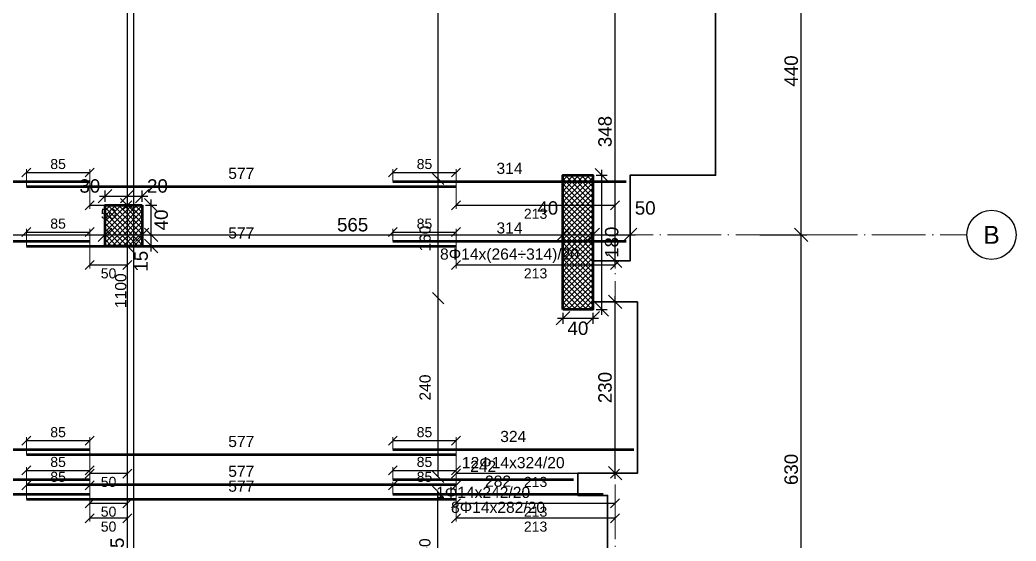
# Model space of a CAD drawing. Header units: millimetres. Extents: x -404 to 6018, y -5139 to 7890.
# Drawn here: x 861 to 2198, y -4361 to -3662 of the extents above; entities that cross this region are included whole.
import ezdxf
from ezdxf.enums import TextEntityAlignment as Align

# ---------------------------------------------------------------- set-up
doc = ezdxf.new("R2010")
doc.units = ezdxf.units.MM
doc.linetypes.add('ZWCAD_ISO04W100', pattern=[30.5, 24, -3, 0.5, -3])
for name, color, linetype, lineweight in [('AXIS LINES', 255, 'ZWCAD_ISO04W100', 13), ('COLUMN', 140, 'Continuous', 53), ('SLAB', 3, 'Continuous', 35), ('WALL', 10, 'Continuous', 53)]:
    doc.layers.add(name, color=color, linetype=linetype, lineweight=lineweight)
for name, color, linetype in [('FW_AXIS', 7, 'Continuous'), ('FW_COLUMN_HATCH', 8, 'Continuous'), ('FW_DIM', 7, 'Continuous'), ('FW_WALL_HATCH', 8, 'Continuous'), ('REB_TOP_MESH_X', 5, 'Continuous'), ('REB_TOP_MESH_X_AXDIM', 5, 'Continuous'), ('REB_TOP_MESH_X_LAP', 5, 'Continuous'), ('REB_TOP_MESH_X_RANGE', 5, 'Continuous'), ('REB_TOP_MESH_X_TEXT', 5, 'Continuous')]:
    doc.layers.add(name, color=color, linetype=linetype)
doc.styles.add('REBAR_TXT', font='arial.ttf')
doc.styles.get("Standard").update_dxf_attribs({"font": 'arial.ttf'})
doc.dimstyles.new('FW_DIM', dxfattribs={"dimtxt": 18, "dimasz": 9, "dimexe": 7.5, "dimexo": 4.5, "dimgap": 4.5, "dimtad": 1, "dimdec": 0, "dimtxsty": 'Standard', "dimtsz": 9, "dimcen": 2.5, "dimdle": 7.5, "dimclrd": 256, "dimclre": 256, "dimclrt": 7, "dimazin": 3, "dimtfac": 1, "dimtmove": 2, "dimatfit": 3})
doc.dimstyles.new('REBAR LAP', dxfattribs={"dimtxt": 13.5, "dimasz": 2.5, "dimexe": 4.5, "dimexo": 0, "dimgap": 4.5, "dimtad": 1, "dimdec": 0, "dimtxsty": 'Standard', "dimtsz": 6, "dimcen": 2.5, "dimclrd": 6, "dimclre": 6, "dimclrt": 7, "dimazin": 3, "dimtfac": 1, "dimtmove": 2, "dimatfit": 3, "dimlwd": 25, "dimlwe": 18})
doc.dimstyles.new('REBAR M-200', dxfattribs={"dimtxt": 15, "dimasz": 15, "dimexe": 25, "dimexo": 12.5, "dimgap": 10, "dimtad": 1, "dimdec": 0, "dimtxsty": 'Standard', "dimblk": 'NONE', "dimcen": 50, "dimse1": 1, "dimse2": 1, "dimclrd": 6, "dimclre": 6, "dimclrt": 7, "dimazin": 3, "dimtfac": 1, "dimtmove": 2, "dimatfit": 3, "dimldrblk": 'NONE', "dimlwd": 53})
doc.dimstyles.new('REBAR RANGE', dxfattribs={"dimtxt": 15, "dimasz": 2.5, "dimexe": 0, "dimexo": 0, "dimgap": 10, "dimtad": 1, "dimdec": 0, "dimtxsty": 'Standard', "dimtsz": 7.5, "dimcen": 2.5, "dimse1": 1, "dimse2": 1, "dimclrd": 6, "dimclre": 6, "dimclrt": 7, "dimazin": 3, "dimtfac": 1, "dimtmove": 2, "dimatfit": 3, "dimlwd": 25})

# ---------------------------------------------------------------- blocks, each defined once
blk = doc.blocks.new('*D1096')
at = {"color": 6, "lineweight": 53}
blk.add_line((504.5, -4238.4), (954.5, -4238.4), dxfattribs=at)
at = {"layer": 'Defpoints'}
for p in [(504.5, -4238.4), (504.5, -4238.4), (954.5, -4238.4)]:
    blk.add_point(p, dxfattribs=at)
at = {"layer": 'REB_TOP_MESH_X', "color": 7, "insert": (729.5, -4220.9), "char_height": 15, "attachment_point": 5}
blk.add_mtext('450', dxfattribs=at)
blk = doc.blocks.new('_NONE')
blk = doc.blocks.new('*D1097')
at = {"color": 6, "lineweight": 53}
blk.add_line((869.5, -4245.1), (1446.5, -4245.1), dxfattribs=at)
at = {"layer": 'Defpoints'}
for p in [(869.5, -4245.1), (869.5, -4245.1), (1446.5, -4245.1)]:
    blk.add_point(p, dxfattribs=at)
at = {"layer": 'REB_TOP_MESH_X', "color": 7, "insert": (1158, -4227.6), "char_height": 15, "attachment_point": 5}
blk.add_mtext('577', dxfattribs=at)
blk = doc.blocks.new('*D1098')
at = {"color": 6, "lineweight": 53}
blk.add_line((1361.5, -4238.4), (1685, -4238.4), dxfattribs=at)
at = {"layer": 'Defpoints'}
for p in [(1361.5, -4238.4), (1361.5, -4238.4), (1685, -4238.4)]:
    blk.add_point(p, dxfattribs=at)
at = {"layer": 'REB_TOP_MESH_X', "color": 7, "insert": (1523.2, -4220.9), "char_height": 15, "attachment_point": 5}
blk.add_mtext('324', dxfattribs=at)
blk = doc.blocks.new('_Oblique')
at = {"color": 0, "linetype": 'ByBlock', "lineweight": -2}
blk.add_line((-0.5, -0.5), (0.5, 0.5), dxfattribs=at)
blk = doc.blocks.new('*D1101')
at = {"color": 6, "lineweight": 18}
for p, q in [((869.5, -4245.1), (869.5, -4221.9)), ((954.5, -4238.4), (954.5, -4221.9))]:
    blk.add_line(p, q, dxfattribs=at)
at = {"color": 6, "lineweight": 25}
blk.add_line((869.5, -4226.4), (954.5, -4226.4), dxfattribs=at)
at = {"layer": 'Defpoints'}
for p in [(869.5, -4226.4), (954.5, -4238.4), (869.5, -4245.1)]:
    blk.add_point(p, dxfattribs=at)
at = {"layer": 'REB_TOP_MESH_X_LAP', "color": 6, "xscale": 12, "yscale": 12}
for p in [(869.5, -4226.4), (954.5, -4226.4)]:
    blk.add_blockref('_OBLIQUE', p, dxfattribs=at)
at = {"layer": 'REB_TOP_MESH_X_LAP', "color": 7, "insert": (912, -4215.1), "char_height": 13.5, "attachment_point": 5}
blk.add_mtext('85', dxfattribs=at)
blk = doc.blocks.new('*D1102')
at = {"color": 6, "lineweight": 18}
for p, q in [((954.5, -4238.4), (954.5, -4275.1)), ((1005, -4238.4), (1005, -4275.1))]:
    blk.add_line(p, q, dxfattribs=at)
at = {"color": 6, "lineweight": 25}
blk.add_line((1005, -4270.6), (954.5, -4270.6), dxfattribs=at)
at = {"layer": 'Defpoints'}
for p in [(954.5, -4238.4), (1005, -4238.4), (1005, -4270.6)]:
    blk.add_point(p, dxfattribs=at)
at = {"layer": 'REB_TOP_MESH_X_AXDIM', "color": 6, "xscale": 12, "yscale": 12}
for p in [(954.5, -4270.6), (1005, -4270.6)]:
    blk.add_blockref('_OBLIQUE', p, dxfattribs=at)
at = {"layer": 'REB_TOP_MESH_X_AXDIM', "color": 7, "insert": (979.8, -4281.9), "char_height": 13.5, "attachment_point": 5}
blk.add_mtext('50', dxfattribs=at)
blk = doc.blocks.new('*D1103')
at = {"color": 6, "lineweight": 18}
for p, q in [((1361.5, -4238.4), (1361.5, -4221.9)), ((1446.5, -4245.1), (1446.5, -4221.9))]:
    blk.add_line(p, q, dxfattribs=at)
at = {"color": 6, "lineweight": 25}
blk.add_line((1361.5, -4226.4), (1446.5, -4226.4), dxfattribs=at)
at = {"layer": 'Defpoints'}
for p in [(1361.5, -4226.4), (1361.5, -4238.4), (1446.5, -4245.1)]:
    blk.add_point(p, dxfattribs=at)
at = {"layer": 'REB_TOP_MESH_X_LAP', "color": 6, "xscale": 12, "yscale": 12}
for p in [(1361.5, -4226.4), (1446.5, -4226.4)]:
    blk.add_blockref('_OBLIQUE', p, dxfattribs=at)
at = {"layer": 'REB_TOP_MESH_X_LAP', "color": 7, "insert": (1404, -4215.1), "char_height": 13.5, "attachment_point": 5}
blk.add_mtext('85', dxfattribs=at)
blk = doc.blocks.new('*D1104')
at = {"color": 6, "lineweight": 18}
for p, q in [((1446.5, -4245.1), (1446.5, -4275.1)), ((1660, -4245.1), (1660, -4275.1))]:
    blk.add_line(p, q, dxfattribs=at)
at = {"color": 6, "lineweight": 25}
blk.add_line((1660, -4270.6), (1446.5, -4270.6), dxfattribs=at)
at = {"layer": 'Defpoints'}
for p in [(1446.5, -4245.1), (1660, -4245.1), (1660, -4270.6)]:
    blk.add_point(p, dxfattribs=at)
at = {"layer": 'REB_TOP_MESH_X_AXDIM', "color": 6, "xscale": 12, "yscale": 12}
for p in [(1446.5, -4270.6), (1660, -4270.6)]:
    blk.add_blockref('_OBLIQUE', p, dxfattribs=at)
at = {"layer": 'REB_TOP_MESH_X_AXDIM', "color": 7, "insert": (1553.2, -4281.9), "char_height": 13.5, "attachment_point": 5}
blk.add_mtext('213', dxfattribs=at)
blk = doc.blocks.new('*D1141')
at = {"color": 6, "lineweight": 53}
blk.add_line((504.5, -4298.4), (954.5, -4298.4), dxfattribs=at)
at = {"layer": 'Defpoints'}
for p in [(504.5, -4298.4), (504.5, -4298.4), (954.5, -4298.4)]:
    blk.add_point(p, dxfattribs=at)
at = {"layer": 'REB_TOP_MESH_X', "color": 7, "insert": (729.5, -4280.9), "char_height": 15, "attachment_point": 5}
blk.add_mtext('450', dxfattribs=at)
blk = doc.blocks.new('*D1142')
at = {"color": 6, "lineweight": 53}
blk.add_line((869.5, -4305.1), (1446.5, -4305.1), dxfattribs=at)
at = {"layer": 'Defpoints'}
for p in [(869.5, -4305.1), (869.5, -4305.1), (1446.5, -4305.1)]:
    blk.add_point(p, dxfattribs=at)
at = {"layer": 'REB_TOP_MESH_X', "color": 7, "insert": (1158, -4287.6), "char_height": 15, "attachment_point": 5}
blk.add_mtext('577', dxfattribs=at)
blk = doc.blocks.new('*D1143')
at = {"color": 6, "lineweight": 53}
blk.add_line((1361.5, -4298.4), (1644, -4298.4), dxfattribs=at)
at = {"layer": 'Defpoints'}
for p in [(1361.5, -4298.4), (1361.5, -4298.4), (1644, -4298.4)]:
    blk.add_point(p, dxfattribs=at)
at = {"layer": 'REB_TOP_MESH_X', "color": 7, "insert": (1502.8, -4280.9), "char_height": 15, "attachment_point": 5}
blk.add_mtext('282', dxfattribs=at)
blk = doc.blocks.new('*D1146')
at = {"color": 6, "lineweight": 18}
for p, q in [((869.5, -4305.1), (869.5, -4281.9)), ((954.5, -4298.4), (954.5, -4281.9))]:
    blk.add_line(p, q, dxfattribs=at)
at = {"color": 6, "lineweight": 25}
blk.add_line((869.5, -4286.4), (954.5, -4286.4), dxfattribs=at)
at = {"layer": 'Defpoints'}
for p in [(869.5, -4286.4), (869.5, -4305.1), (954.5, -4298.4)]:
    blk.add_point(p, dxfattribs=at)
at = {"layer": 'REB_TOP_MESH_X_LAP', "color": 6, "xscale": 12, "yscale": 12}
for p in [(869.5, -4286.4), (954.5, -4286.4)]:
    blk.add_blockref('_OBLIQUE', p, dxfattribs=at)
at = {"layer": 'REB_TOP_MESH_X_LAP', "color": 7, "insert": (912, -4275.1), "char_height": 13.5, "attachment_point": 5}
blk.add_mtext('85', dxfattribs=at)
blk = doc.blocks.new('*D1147')
at = {"color": 6, "lineweight": 18}
for p, q in [((954.5, -4298.4), (954.5, -4335.1)), ((1005, -4298.4), (1005, -4335.1))]:
    blk.add_line(p, q, dxfattribs=at)
at = {"color": 6, "lineweight": 25}
blk.add_line((1005, -4330.6), (954.5, -4330.6), dxfattribs=at)
at = {"layer": 'Defpoints'}
for p in [(954.5, -4298.4), (1005, -4298.4), (1005, -4330.6)]:
    blk.add_point(p, dxfattribs=at)
at = {"layer": 'REB_TOP_MESH_X_AXDIM', "color": 6, "xscale": 12, "yscale": 12}
for p in [(954.5, -4330.6), (1005, -4330.6)]:
    blk.add_blockref('_OBLIQUE', p, dxfattribs=at)
at = {"layer": 'REB_TOP_MESH_X_AXDIM', "color": 7, "insert": (979.8, -4341.9), "char_height": 13.5, "attachment_point": 5}
blk.add_mtext('50', dxfattribs=at)
blk = doc.blocks.new('*D1148')
at = {"color": 6, "lineweight": 18}
for p, q in [((1361.5, -4298.4), (1361.5, -4281.9)), ((1446.5, -4305.1), (1446.5, -4281.9))]:
    blk.add_line(p, q, dxfattribs=at)
at = {"color": 6, "lineweight": 25}
blk.add_line((1361.5, -4286.4), (1446.5, -4286.4), dxfattribs=at)
at = {"layer": 'Defpoints'}
for p in [(1361.5, -4286.4), (1361.5, -4298.4), (1446.5, -4305.1)]:
    blk.add_point(p, dxfattribs=at)
at = {"layer": 'REB_TOP_MESH_X_LAP', "color": 6, "xscale": 12, "yscale": 12}
for p in [(1361.5, -4286.4), (1446.5, -4286.4)]:
    blk.add_blockref('_OBLIQUE', p, dxfattribs=at)
at = {"layer": 'REB_TOP_MESH_X_LAP', "color": 7, "insert": (1404, -4275.1), "char_height": 13.5, "attachment_point": 5}
blk.add_mtext('85', dxfattribs=at)
blk = doc.blocks.new('*D1149')
at = {"color": 6, "lineweight": 18}
for p, q in [((1446.5, -4305.1), (1446.5, -4335.1)), ((1660, -4305.1), (1660, -4335.1))]:
    blk.add_line(p, q, dxfattribs=at)
at = {"color": 6, "lineweight": 25}
blk.add_line((1660, -4330.6), (1446.5, -4330.6), dxfattribs=at)
at = {"layer": 'Defpoints'}
for p in [(1446.5, -4305.1), (1660, -4305.1), (1660, -4330.6)]:
    blk.add_point(p, dxfattribs=at)
at = {"layer": 'REB_TOP_MESH_X_AXDIM', "color": 6, "xscale": 12, "yscale": 12}
for p in [(1446.5, -4330.6), (1660, -4330.6)]:
    blk.add_blockref('_OBLIQUE', p, dxfattribs=at)
at = {"layer": 'REB_TOP_MESH_X_AXDIM', "color": 7, "insert": (1553.2, -4341.9), "char_height": 13.5, "attachment_point": 5}
blk.add_mtext('213', dxfattribs=at)
blk = doc.blocks.new('*D1183')
at = {"color": 6, "lineweight": 53}
blk.add_line((504.5, -3958.4), (954.5, -3958.4), dxfattribs=at)
at = {"layer": 'Defpoints'}
for p in [(504.5, -3958.4), (504.5, -3958.4), (954.5, -3958.4)]:
    blk.add_point(p, dxfattribs=at)
at = {"layer": 'REB_TOP_MESH_X', "color": 7, "insert": (729.5, -3940.9), "char_height": 15, "attachment_point": 5}
blk.add_mtext('450', dxfattribs=at)
blk = doc.blocks.new('*D1184')
at = {"color": 6, "lineweight": 53}
blk.add_line((869.5, -3965.1), (1446.5, -3965.1), dxfattribs=at)
at = {"layer": 'Defpoints'}
for p in [(869.5, -3965.1), (869.5, -3965.1), (1446.5, -3965.1)]:
    blk.add_point(p, dxfattribs=at)
at = {"layer": 'REB_TOP_MESH_X', "color": 7, "insert": (1158, -3947.6), "char_height": 15, "attachment_point": 5}
blk.add_mtext('577', dxfattribs=at)
blk = doc.blocks.new('*D1185')
at = {"color": 6, "lineweight": 53}
blk.add_line((1361.5, -3958.4), (1675, -3958.4), dxfattribs=at)
at = {"layer": 'Defpoints'}
for p in [(1361.5, -3958.4), (1361.5, -3958.4), (1675, -3958.4)]:
    blk.add_point(p, dxfattribs=at)
at = {"layer": 'REB_TOP_MESH_X', "color": 7, "insert": (1518.2, -3940.9), "char_height": 15, "attachment_point": 5}
blk.add_mtext('314', dxfattribs=at)
blk = doc.blocks.new('*D1188')
at = {"color": 6, "lineweight": 18}
for p, q in [((869.5, -3965.1), (869.5, -3941.9)), ((954.5, -3958.4), (954.5, -3941.9))]:
    blk.add_line(p, q, dxfattribs=at)
at = {"color": 6, "lineweight": 25}
blk.add_line((869.5, -3946.4), (954.5, -3946.4), dxfattribs=at)
at = {"layer": 'Defpoints'}
for p in [(869.5, -3946.4), (954.5, -3958.4), (869.5, -3965.1)]:
    blk.add_point(p, dxfattribs=at)
at = {"layer": 'REB_TOP_MESH_X_LAP', "color": 6, "xscale": 12, "yscale": 12}
for p in [(869.5, -3946.4), (954.5, -3946.4)]:
    blk.add_blockref('_OBLIQUE', p, dxfattribs=at)
at = {"layer": 'REB_TOP_MESH_X_LAP', "color": 7, "insert": (912, -3935.1), "char_height": 13.5, "attachment_point": 5}
blk.add_mtext('85', dxfattribs=at)
blk = doc.blocks.new('*D1189')
at = {"color": 6, "lineweight": 18}
for p, q in [((954.5, -3958.4), (954.5, -3995.1)), ((1005, -3958.4), (1005, -3995.1))]:
    blk.add_line(p, q, dxfattribs=at)
at = {"color": 6, "lineweight": 25}
blk.add_line((1005, -3990.6), (954.5, -3990.6), dxfattribs=at)
at = {"layer": 'Defpoints'}
for p in [(954.5, -3958.4), (1005, -3958.4), (1005, -3990.6)]:
    blk.add_point(p, dxfattribs=at)
at = {"layer": 'REB_TOP_MESH_X_AXDIM', "color": 6, "xscale": 12, "yscale": 12}
for p in [(954.5, -3990.6), (1005, -3990.6)]:
    blk.add_blockref('_OBLIQUE', p, dxfattribs=at)
at = {"layer": 'REB_TOP_MESH_X_AXDIM', "color": 7, "insert": (979.8, -4001.9), "char_height": 13.5, "attachment_point": 5}
blk.add_mtext('50', dxfattribs=at)
blk = doc.blocks.new('*D1190')
at = {"color": 6, "lineweight": 18}
for p, q in [((1361.5, -3958.4), (1361.5, -3941.9)), ((1446.5, -3965.1), (1446.5, -3941.9))]:
    blk.add_line(p, q, dxfattribs=at)
at = {"color": 6, "lineweight": 25}
blk.add_line((1361.5, -3946.4), (1446.5, -3946.4), dxfattribs=at)
at = {"layer": 'Defpoints'}
for p in [(1361.5, -3946.4), (1361.5, -3958.4), (1446.5, -3965.1)]:
    blk.add_point(p, dxfattribs=at)
at = {"layer": 'REB_TOP_MESH_X_LAP', "color": 6, "xscale": 12, "yscale": 12}
for p in [(1361.5, -3946.4), (1446.5, -3946.4)]:
    blk.add_blockref('_OBLIQUE', p, dxfattribs=at)
at = {"layer": 'REB_TOP_MESH_X_LAP', "color": 7, "insert": (1404, -3935.1), "char_height": 13.5, "attachment_point": 5}
blk.add_mtext('85', dxfattribs=at)
blk = doc.blocks.new('*D1191')
at = {"color": 6, "lineweight": 18}
for p, q in [((1446.5, -3965.1), (1446.5, -3995.1)), ((1660, -3965.1), (1660, -3995.1))]:
    blk.add_line(p, q, dxfattribs=at)
at = {"color": 6, "lineweight": 25}
blk.add_line((1660, -3990.6), (1446.5, -3990.6), dxfattribs=at)
at = {"layer": 'Defpoints'}
for p in [(1446.5, -3965.1), (1660, -3965.1), (1660, -3990.6)]:
    blk.add_point(p, dxfattribs=at)
at = {"layer": 'REB_TOP_MESH_X_AXDIM', "color": 6, "xscale": 12, "yscale": 12}
for p in [(1446.5, -3990.6), (1660, -3990.6)]:
    blk.add_blockref('_OBLIQUE', p, dxfattribs=at)
at = {"layer": 'REB_TOP_MESH_X_AXDIM', "color": 7, "insert": (1553.2, -4001.9), "char_height": 13.5, "attachment_point": 5}
blk.add_mtext('213', dxfattribs=at)
blk = doc.blocks.new('*D1193')
at = {"color": 6, "lineweight": 53}
blk.add_line((504.5, -3878.4), (954.5, -3878.4), dxfattribs=at)
at = {"layer": 'Defpoints'}
for p in [(504.5, -3878.4), (504.5, -3878.4), (954.5, -3878.4)]:
    blk.add_point(p, dxfattribs=at)
at = {"layer": 'REB_TOP_MESH_X', "color": 7, "insert": (729.5, -3860.9), "char_height": 15, "attachment_point": 5}
blk.add_mtext('450', dxfattribs=at)
blk = doc.blocks.new('*D1194')
at = {"color": 6, "lineweight": 53}
blk.add_line((869.5, -3885.1), (1446.5, -3885.1), dxfattribs=at)
at = {"layer": 'Defpoints'}
for p in [(869.5, -3885.1), (869.5, -3885.1), (1446.5, -3885.1)]:
    blk.add_point(p, dxfattribs=at)
at = {"layer": 'REB_TOP_MESH_X', "color": 7, "insert": (1158, -3867.6), "char_height": 15, "attachment_point": 5}
blk.add_mtext('577', dxfattribs=at)
blk = doc.blocks.new('*D1195')
at = {"color": 6, "lineweight": 53}
blk.add_line((1361.5, -3878.4), (1675, -3878.4), dxfattribs=at)
at = {"layer": 'Defpoints'}
for p in [(1361.5, -3878.4), (1361.5, -3878.4), (1675, -3878.4)]:
    blk.add_point(p, dxfattribs=at)
at = {"layer": 'REB_TOP_MESH_X', "color": 7, "insert": (1518.2, -3860.9), "char_height": 15, "attachment_point": 5}
blk.add_mtext('314', dxfattribs=at)
blk = doc.blocks.new('*D1198')
at = {"color": 6, "lineweight": 18}
for p, q in [((869.5, -3885.1), (869.5, -3861.9)), ((954.5, -3878.4), (954.5, -3861.9))]:
    blk.add_line(p, q, dxfattribs=at)
at = {"color": 6, "lineweight": 25}
blk.add_line((869.5, -3866.4), (954.5, -3866.4), dxfattribs=at)
at = {"layer": 'Defpoints'}
for p in [(869.5, -3866.4), (954.5, -3878.4), (869.5, -3885.1)]:
    blk.add_point(p, dxfattribs=at)
at = {"layer": 'REB_TOP_MESH_X_LAP', "color": 6, "xscale": 12, "yscale": 12}
for p in [(869.5, -3866.4), (954.5, -3866.4)]:
    blk.add_blockref('_OBLIQUE', p, dxfattribs=at)
at = {"layer": 'REB_TOP_MESH_X_LAP', "color": 7, "insert": (912, -3855.1), "char_height": 13.5, "attachment_point": 5}
blk.add_mtext('85', dxfattribs=at)
blk = doc.blocks.new('*D1199')
at = {"color": 6, "lineweight": 18}
for p, q in [((954.5, -3878.4), (954.5, -3915.1)), ((1005, -3878.4), (1005, -3915.1))]:
    blk.add_line(p, q, dxfattribs=at)
at = {"color": 6, "lineweight": 25}
blk.add_line((1005, -3910.6), (954.5, -3910.6), dxfattribs=at)
at = {"layer": 'Defpoints'}
for p in [(954.5, -3878.4), (1005, -3878.4), (1005, -3910.6)]:
    blk.add_point(p, dxfattribs=at)
at = {"layer": 'REB_TOP_MESH_X_AXDIM', "color": 6, "xscale": 12, "yscale": 12}
for p in [(954.5, -3910.6), (1005, -3910.6)]:
    blk.add_blockref('_OBLIQUE', p, dxfattribs=at)
at = {"layer": 'REB_TOP_MESH_X_AXDIM', "color": 7, "insert": (979.8, -3921.9), "char_height": 13.5, "attachment_point": 5}
blk.add_mtext('50', dxfattribs=at)
blk = doc.blocks.new('*D1200')
at = {"color": 6, "lineweight": 18}
for p, q in [((1361.5, -3878.4), (1361.5, -3861.9)), ((1446.5, -3885.1), (1446.5, -3861.9))]:
    blk.add_line(p, q, dxfattribs=at)
at = {"color": 6, "lineweight": 25}
blk.add_line((1361.5, -3866.4), (1446.5, -3866.4), dxfattribs=at)
at = {"layer": 'Defpoints'}
for p in [(1361.5, -3866.4), (1361.5, -3878.4), (1446.5, -3885.1)]:
    blk.add_point(p, dxfattribs=at)
at = {"layer": 'REB_TOP_MESH_X_LAP', "color": 6, "xscale": 12, "yscale": 12}
for p in [(1361.5, -3866.4), (1446.5, -3866.4)]:
    blk.add_blockref('_OBLIQUE', p, dxfattribs=at)
at = {"layer": 'REB_TOP_MESH_X_LAP', "color": 7, "insert": (1404, -3855.1), "char_height": 13.5, "attachment_point": 5}
blk.add_mtext('85', dxfattribs=at)
blk = doc.blocks.new('*D1201')
at = {"color": 6, "lineweight": 18}
for p, q in [((1446.5, -3885.1), (1446.5, -3915.1)), ((1660, -3885.1), (1660, -3915.1))]:
    blk.add_line(p, q, dxfattribs=at)
at = {"color": 6, "lineweight": 25}
blk.add_line((1660, -3910.6), (1446.5, -3910.6), dxfattribs=at)
at = {"layer": 'Defpoints'}
for p in [(1446.5, -3885.1), (1660, -3885.1), (1660, -3910.6)]:
    blk.add_point(p, dxfattribs=at)
at = {"layer": 'REB_TOP_MESH_X_AXDIM', "color": 6, "xscale": 12, "yscale": 12}
for p in [(1446.5, -3910.6), (1660, -3910.6)]:
    blk.add_blockref('_OBLIQUE', p, dxfattribs=at)
at = {"layer": 'REB_TOP_MESH_X_AXDIM', "color": 7, "insert": (1553.2, -3921.9), "char_height": 13.5, "attachment_point": 5}
blk.add_mtext('213', dxfattribs=at)
blk = doc.blocks.new('*D1227')
at = {"color": 6, "lineweight": 53}
blk.add_line((504.5, -4278.4), (954.5, -4278.4), dxfattribs=at)
at = {"layer": 'Defpoints'}
for p in [(504.5, -4278.4), (504.5, -4278.4), (954.5, -4278.4)]:
    blk.add_point(p, dxfattribs=at)
at = {"layer": 'REB_TOP_MESH_X', "color": 7, "insert": (729.5, -4260.9), "char_height": 15, "attachment_point": 5}
blk.add_mtext('450', dxfattribs=at)
blk = doc.blocks.new('*D1228')
at = {"color": 6, "lineweight": 53}
blk.add_line((869.5, -4285.1), (1446.5, -4285.1), dxfattribs=at)
at = {"layer": 'Defpoints'}
for p in [(869.5, -4285.1), (869.5, -4285.1), (1446.5, -4285.1)]:
    blk.add_point(p, dxfattribs=at)
at = {"layer": 'REB_TOP_MESH_X', "color": 7, "insert": (1158, -4267.6), "char_height": 15, "attachment_point": 5}
blk.add_mtext('577', dxfattribs=at)
blk = doc.blocks.new('*D1229')
at = {"color": 6, "lineweight": 53}
blk.add_line((1361.5, -4278.4), (1604, -4278.4), dxfattribs=at)
at = {"layer": 'Defpoints'}
for p in [(1361.5, -4278.4), (1361.5, -4278.4), (1604, -4278.4)]:
    blk.add_point(p, dxfattribs=at)
at = {"layer": 'REB_TOP_MESH_X', "color": 7, "insert": (1482.8, -4260.9), "char_height": 15, "attachment_point": 5}
blk.add_mtext('242', dxfattribs=at)
blk = doc.blocks.new('*D1232')
at = {"color": 6, "lineweight": 18}
for p, q in [((869.5, -4285.1), (869.5, -4261.9)), ((954.5, -4278.4), (954.5, -4261.9))]:
    blk.add_line(p, q, dxfattribs=at)
at = {"color": 6, "lineweight": 25}
blk.add_line((869.5, -4266.4), (954.5, -4266.4), dxfattribs=at)
at = {"layer": 'Defpoints'}
for p in [(869.5, -4266.4), (954.5, -4278.4), (869.5, -4285.1)]:
    blk.add_point(p, dxfattribs=at)
at = {"layer": 'REB_TOP_MESH_X_LAP', "color": 6, "xscale": 12, "yscale": 12}
for p in [(869.5, -4266.4), (954.5, -4266.4)]:
    blk.add_blockref('_OBLIQUE', p, dxfattribs=at)
at = {"layer": 'REB_TOP_MESH_X_LAP', "color": 7, "insert": (912, -4255.1), "char_height": 13.5, "attachment_point": 5}
blk.add_mtext('85', dxfattribs=at)
blk = doc.blocks.new('*D1233')
at = {"color": 6, "lineweight": 18}
for p, q in [((954.5, -4278.4), (954.5, -4315.1)), ((1005, -4278.4), (1005, -4315.1))]:
    blk.add_line(p, q, dxfattribs=at)
at = {"color": 6, "lineweight": 25}
blk.add_line((1005, -4310.6), (954.5, -4310.6), dxfattribs=at)
at = {"layer": 'Defpoints'}
for p in [(954.5, -4278.4), (1005, -4278.4), (1005, -4310.6)]:
    blk.add_point(p, dxfattribs=at)
at = {"layer": 'REB_TOP_MESH_X_AXDIM', "color": 6, "xscale": 12, "yscale": 12}
for p in [(954.5, -4310.6), (1005, -4310.6)]:
    blk.add_blockref('_OBLIQUE', p, dxfattribs=at)
at = {"layer": 'REB_TOP_MESH_X_AXDIM', "color": 7, "insert": (979.8, -4321.9), "char_height": 13.5, "attachment_point": 5}
blk.add_mtext('50', dxfattribs=at)
blk = doc.blocks.new('*D1234')
at = {"color": 6, "lineweight": 18}
for p, q in [((1361.5, -4278.4), (1361.5, -4261.9)), ((1446.5, -4285.1), (1446.5, -4261.9))]:
    blk.add_line(p, q, dxfattribs=at)
at = {"color": 6, "lineweight": 25}
blk.add_line((1361.5, -4266.4), (1446.5, -4266.4), dxfattribs=at)
at = {"layer": 'Defpoints'}
for p in [(1361.5, -4266.4), (1361.5, -4278.4), (1446.5, -4285.1)]:
    blk.add_point(p, dxfattribs=at)
at = {"layer": 'REB_TOP_MESH_X_LAP', "color": 6, "xscale": 12, "yscale": 12}
for p in [(1361.5, -4266.4), (1446.5, -4266.4)]:
    blk.add_blockref('_OBLIQUE', p, dxfattribs=at)
at = {"layer": 'REB_TOP_MESH_X_LAP', "color": 7, "insert": (1404, -4255.1), "char_height": 13.5, "attachment_point": 5}
blk.add_mtext('85', dxfattribs=at)
blk = doc.blocks.new('*D1235')
at = {"color": 6, "lineweight": 18}
for p, q in [((1446.5, -4285.1), (1446.5, -4315.1)), ((1660, -4285.1), (1660, -4315.1))]:
    blk.add_line(p, q, dxfattribs=at)
at = {"color": 6, "lineweight": 25}
blk.add_line((1660, -4310.6), (1446.5, -4310.6), dxfattribs=at)
at = {"layer": 'Defpoints'}
for p in [(1446.5, -4285.1), (1660, -4285.1), (1660, -4310.6)]:
    blk.add_point(p, dxfattribs=at)
at = {"layer": 'REB_TOP_MESH_X_AXDIM', "color": 6, "xscale": 12, "yscale": 12}
for p in [(1446.5, -4310.6), (1660, -4310.6)]:
    blk.add_blockref('_OBLIQUE', p, dxfattribs=at)
at = {"layer": 'REB_TOP_MESH_X_AXDIM', "color": 7, "insert": (1553.2, -4321.9), "char_height": 13.5, "attachment_point": 5}
blk.add_mtext('213', dxfattribs=at)
blk = doc.blocks.new('*D1247')
at = {"color": 6, "lineweight": 25}
blk.add_line((1013.8, -4575.1), (1013.8, -3475.1), dxfattribs=at)
at = {"layer": 'Defpoints'}
for p in [(1013.8, -3475.1), (1013.8, -4575.1), (1013.8, -4575.1)]:
    blk.add_point(p, dxfattribs=at)
at = {"layer": 'REB_TOP_MESH_X_RANGE', "color": 6, "xscale": 15, "yscale": 15, "rotation": 90}
for p in [(1013.8, -3475.1), (1013.8, -4575.1)]:
    blk.add_blockref('_OBLIQUE', p, dxfattribs=at)
at = {"layer": 'REB_TOP_MESH_X_RANGE', "color": 7, "insert": (996.2, -4025.1), "char_height": 15, "attachment_point": 5, "rotation": 90}
blk.add_mtext('1100', dxfattribs=at)
blk = doc.blocks.new('*D1252')
at = {"color": 6, "lineweight": 25}
blk.add_line((1422.4, -3875.1), (1422.4, -3355.1), dxfattribs=at)
at = {"layer": 'Defpoints'}
for p in [(1422.4, -3355.1), (1422.4, -3875.1), (1422.4, -3875.1)]:
    blk.add_point(p, dxfattribs=at)
at = {"layer": 'REB_TOP_MESH_X_RANGE', "color": 6, "xscale": 15, "yscale": 15, "rotation": 90}
for p in [(1422.4, -3355.1), (1422.4, -3875.1)]:
    blk.add_blockref('_OBLIQUE', p, dxfattribs=at)
at = {"layer": 'REB_TOP_MESH_X_RANGE', "color": 7, "insert": (1404.9, -3615.1), "char_height": 15, "attachment_point": 5, "rotation": 90}
blk.add_mtext('520', dxfattribs=at)
blk = doc.blocks.new('*D1254')
at = {"color": 6, "lineweight": 25}
blk.add_line((1422.4, -4275.1), (1422.4, -4035.1), dxfattribs=at)
at = {"layer": 'Defpoints'}
for p in [(1422.4, -4035.1), (1422.4, -4275.1), (1422.4, -4275.1)]:
    blk.add_point(p, dxfattribs=at)
at = {"layer": 'REB_TOP_MESH_X_RANGE', "color": 6, "xscale": 15, "yscale": 15, "rotation": 90}
for p in [(1422.4, -4035.1), (1422.4, -4275.1)]:
    blk.add_blockref('_OBLIQUE', p, dxfattribs=at)
at = {"layer": 'REB_TOP_MESH_X_RANGE', "color": 7, "insert": (1404.9, -4155.1), "char_height": 15, "attachment_point": 5, "rotation": 90}
blk.add_mtext('240', dxfattribs=at)
blk = doc.blocks.new('*D1268')
at = {"color": 6, "lineweight": 25}
blk.add_line((1422.1, -4455.1), (1422.1, -4295.1), dxfattribs=at)
at = {"layer": 'Defpoints'}
for p in [(1422.1, -4295.1), (1422.1, -4455.1), (1422.1, -4455.1)]:
    blk.add_point(p, dxfattribs=at)
at = {"layer": 'REB_TOP_MESH_X_RANGE', "color": 6, "xscale": 15, "yscale": 15, "rotation": 90}
for p in [(1422.1, -4295.1), (1422.1, -4455.1)]:
    blk.add_blockref('_OBLIQUE', p, dxfattribs=at)
at = {"layer": 'REB_TOP_MESH_X_RANGE', "color": 7, "insert": (1404.6, -4375.1), "char_height": 15, "attachment_point": 5, "rotation": 90}
blk.add_mtext('160', dxfattribs=at)
blk = doc.blocks.new('*D1269')
at = {"color": 6, "lineweight": 25}
blk.add_line((1422.4, -4035.1), (1422.4, -3875.1), dxfattribs=at)
at = {"layer": 'Defpoints'}
for p in [(1422.4, -3875.1), (1422.4, -4035.1), (1422.4, -4035.1)]:
    blk.add_point(p, dxfattribs=at)
at = {"layer": 'REB_TOP_MESH_X_RANGE', "color": 6, "xscale": 15, "yscale": 15, "rotation": 90}
for p in [(1422.4, -3875.1), (1422.4, -4035.1)]:
    blk.add_blockref('_OBLIQUE', p, dxfattribs=at)
at = {"layer": 'REB_TOP_MESH_X_RANGE', "color": 7, "insert": (1404.9, -3955.1), "char_height": 15, "attachment_point": 5, "rotation": 90}
blk.add_mtext('160', dxfattribs=at)
blk = doc.blocks.new('*D1306')
for p, q in [((1582.5, -4062.1), (1637.5, -4062.1)), ((1590, -4054.6), (1590, -4069.6)), ((1630, -4054.6), (1630, -4069.6))]:
    blk.add_line(p, q)
at = {"layer": 'Defpoints'}
for p in [(1590, -4050.1), (1630, -4050.1), (1590, -4062.1)]:
    blk.add_point(p, dxfattribs=at)
at = {"layer": 'FW_DIM', "xscale": 18, "yscale": 18}
for p in [(1590, -4062.1), (1630, -4062.1)]:
    blk.add_blockref('_OBLIQUE', p, dxfattribs=at)
at = {"layer": 'FW_DIM', "color": 7, "insert": (1610, -4075.6), "char_height": 18, "attachment_point": 5}
blk.add_mtext('40', dxfattribs=at)
blk = doc.blocks.new('*D1307')
for p, q in [((1642, -4057.6), (1642, -3862.6)), ((1634.5, -3870.1), (1649.5, -3870.1)), ((1634.5, -4050.1), (1649.5, -4050.1))]:
    blk.add_line(p, q)
at = {"layer": 'Defpoints'}
for p in [(1630, -3870.1), (1630, -4050.1), (1642, -4050.1)]:
    blk.add_point(p, dxfattribs=at)
at = {"layer": 'FW_DIM', "xscale": 18, "yscale": 18, "rotation": 90}
for p in [(1642, -3870.1), (1642, -4050.1)]:
    blk.add_blockref('_OBLIQUE', p, dxfattribs=at)
at = {"layer": 'FW_DIM', "color": 7, "insert": (1655.5, -3960.1), "char_height": 18, "attachment_point": 5, "rotation": 90}
blk.add_mtext('180', dxfattribs=at)
blk = doc.blocks.new('*D1340')
for p, q in [((975, -3905.6), (975, -3890.6)), ((1005, -3905.6), (1005, -3890.6)), ((967.5, -3898.1), (1012.5, -3898.1))]:
    blk.add_line(p, q)
at = {"layer": 'Defpoints'}
for p in [(975, -3898.1), (975, -3910.1), (1005, -3910.1)]:
    blk.add_point(p, dxfattribs=at)
at = {"layer": 'FW_DIM', "xscale": 18, "yscale": 18}
for p in [(975, -3898.1), (1005, -3898.1)]:
    blk.add_blockref('_OBLIQUE', p, dxfattribs=at)
at = {"layer": 'FW_DIM', "color": 7, "insert": (954.6, -3884.6), "char_height": 18, "attachment_point": 5}
blk.add_mtext('30', dxfattribs=at)
blk = doc.blocks.new('*D1341')
for p, q in [((1005, -3905.6), (1005, -3890.6)), ((1025, -3905.6), (1025, -3890.6)), ((997.5, -3898.1), (1032.5, -3898.1))]:
    blk.add_line(p, q)
at = {"layer": 'Defpoints'}
for p in [(1005, -3898.1), (1005, -3910.1), (1025, -3910.1)]:
    blk.add_point(p, dxfattribs=at)
at = {"layer": 'FW_DIM', "xscale": 18, "yscale": 18}
for p in [(1005, -3898.1), (1025, -3898.1)]:
    blk.add_blockref('_OBLIQUE', p, dxfattribs=at)
at = {"layer": 'FW_DIM', "color": 7, "insert": (1045.4, -3884.6), "char_height": 18, "attachment_point": 5}
blk.add_mtext('20', dxfattribs=at)
blk = doc.blocks.new('*D1342')
for p, q in [((1037, -3972.6), (1037, -3942.6)), ((1029.5, -3950.1), (1044.5, -3950.1)), ((1029.5, -3965.1), (1044.5, -3965.1))]:
    blk.add_line(p, q)
at = {"layer": 'Defpoints'}
for p in [(1025, -3950.1), (1025, -3965.1), (1037, -3965.1)]:
    blk.add_point(p, dxfattribs=at)
at = {"layer": 'FW_DIM', "xscale": 18, "yscale": 18, "rotation": 90}
for p in [(1037, -3950.1), (1037, -3965.1)]:
    blk.add_blockref('_OBLIQUE', p, dxfattribs=at)
at = {"layer": 'FW_DIM', "color": 7, "insert": (1023.5, -3985.5), "char_height": 18, "attachment_point": 5, "rotation": 90}
blk.add_mtext('15', dxfattribs=at)
blk = doc.blocks.new('*D1343')
for p, q in [((1037, -3957.6), (1037, -3902.6)), ((1029.5, -3910.1), (1044.5, -3910.1)), ((1029.5, -3950.1), (1044.5, -3950.1))]:
    blk.add_line(p, q)
at = {"layer": 'Defpoints'}
for p in [(1025, -3910.1), (1025, -3950.1), (1037, -3950.1)]:
    blk.add_point(p, dxfattribs=at)
at = {"layer": 'FW_DIM', "xscale": 18, "yscale": 18, "rotation": 90}
for p in [(1037, -3910.1), (1037, -3950.1)]:
    blk.add_blockref('_OBLIQUE', p, dxfattribs=at)
at = {"layer": 'FW_DIM', "color": 7, "insert": (1050.5, -3930.1), "char_height": 18, "attachment_point": 5, "rotation": 90}
blk.add_mtext('40', dxfattribs=at)
blk = doc.blocks.new('*D1368')
for p, q in [((85, -3945.6), (85, -3942.6)), ((975, -3945.6), (975, -3942.6)), ((77.5, -3950.1), (982.5, -3950.1))]:
    blk.add_line(p, q)
at = {"layer": 'Defpoints'}
for p in [(85, -3950.1), (85, -3950.1), (975, -3950.1)]:
    blk.add_point(p, dxfattribs=at)
at = {"layer": 'FW_DIM', "xscale": 18, "yscale": 18}
for p in [(85, -3950.1), (975, -3950.1)]:
    blk.add_blockref('_OBLIQUE', p, dxfattribs=at)
at = {"layer": 'FW_DIM', "color": 7, "insert": (530, -3936.6), "char_height": 18, "attachment_point": 5}
blk.add_mtext('890', dxfattribs=at)
blk = doc.blocks.new('*D1369')
for p, q in [((975, -3945.6), (975, -3942.6)), ((1025, -3945.6), (1025, -3942.6)), ((967.5, -3950.1), (1032.5, -3950.1))]:
    blk.add_line(p, q)
at = {"layer": 'Defpoints'}
for p in [(975, -3950.1), (975, -3950.1), (1025, -3950.1)]:
    blk.add_point(p, dxfattribs=at)
at = {"layer": 'FW_DIM', "xscale": 18, "yscale": 18}
for p in [(975, -3950.1), (1025, -3950.1)]:
    blk.add_blockref('_OBLIQUE', p, dxfattribs=at)
blk = doc.blocks.new('*D1370')
for p, q in [((1025, -3945.6), (1025, -3942.6)), ((1590, -3945.6), (1590, -3942.6)), ((1017.5, -3950.1), (1597.5, -3950.1))]:
    blk.add_line(p, q)
at = {"layer": 'Defpoints'}
for p in [(1025, -3950.1), (1025, -3950.1), (1590, -3950.1)]:
    blk.add_point(p, dxfattribs=at)
at = {"layer": 'FW_DIM', "xscale": 18, "yscale": 18}
for p in [(1025, -3950.1), (1590, -3950.1)]:
    blk.add_blockref('_OBLIQUE', p, dxfattribs=at)
at = {"layer": 'FW_DIM', "color": 7, "insert": (1307.5, -3936.6), "char_height": 18, "attachment_point": 5}
blk.add_mtext('565', dxfattribs=at)
blk = doc.blocks.new('*D1371')
for p, q in [((1590, -3945.6), (1590, -3942.6)), ((1630, -3945.6), (1630, -3942.6)), ((1582.5, -3950.1), (1637.5, -3950.1))]:
    blk.add_line(p, q)
at = {"layer": 'Defpoints'}
for p in [(1590, -3950.1), (1590, -3950.1), (1630, -3950.1)]:
    blk.add_point(p, dxfattribs=at)
at = {"layer": 'FW_DIM', "xscale": 18, "yscale": 18}
for p in [(1590, -3950.1), (1630, -3950.1)]:
    blk.add_blockref('_OBLIQUE', p, dxfattribs=at)
at = {"layer": 'FW_DIM', "color": 7, "insert": (1569.6, -3914.1), "char_height": 18, "attachment_point": 5}
blk.add_mtext('40', dxfattribs=at)
blk = doc.blocks.new('*D1372')
for p, q in [((1630, -3945.6), (1630, -3942.6)), ((1680, -3945.6), (1680, -3942.6)), ((1622.5, -3950.1), (1687.5, -3950.1))]:
    blk.add_line(p, q)
at = {"layer": 'Defpoints'}
for p in [(1630, -3950.1), (1630, -3950.1), (1680, -3950.1)]:
    blk.add_point(p, dxfattribs=at)
at = {"layer": 'FW_DIM', "xscale": 18, "yscale": 18}
for p in [(1630, -3950.1), (1680, -3950.1)]:
    blk.add_blockref('_OBLIQUE', p, dxfattribs=at)
at = {"layer": 'FW_DIM', "color": 7, "insert": (1700.4, -3914.1), "char_height": 18, "attachment_point": 5}
blk.add_mtext('50', dxfattribs=at)
blk = doc.blocks.new('*D1430')
for p, q in [((1005, -4797.5), (1005, -3957.6)), ((1000.5, -3965.1), (997.5, -3965.1)), ((1000.5, -4790), (997.5, -4790))]:
    blk.add_line(p, q)
at = {"layer": 'Defpoints'}
for p in [(1005, -3965.1), (1005, -4790), (1005, -4790)]:
    blk.add_point(p, dxfattribs=at)
at = {"layer": 'FW_DIM', "xscale": 18, "yscale": 18, "rotation": 90}
for p in [(1005, -3965.1), (1005, -4790)]:
    blk.add_blockref('_OBLIQUE', p, dxfattribs=at)
at = {"layer": 'FW_DIM', "color": 7, "insert": (991.5, -4377.6), "char_height": 18, "attachment_point": 5, "rotation": 90}
blk.add_mtext('825', dxfattribs=at)
blk = doc.blocks.new('*D1431')
for p, q in [((1005, -3972.6), (1005, -3902.6)), ((1000.5, -3910.1), (997.5, -3910.1)), ((1000.5, -3965.1), (997.5, -3965.1))]:
    blk.add_line(p, q)
at = {"layer": 'Defpoints'}
for p in [(1005, -3910.1), (1005, -3965.1), (1005, -3965.1)]:
    blk.add_point(p, dxfattribs=at)
at = {"layer": 'FW_DIM', "xscale": 18, "yscale": 18, "rotation": 90}
for p in [(1005, -3910.1), (1005, -3965.1)]:
    blk.add_blockref('_OBLIQUE', p, dxfattribs=at)
blk = doc.blocks.new('*D1432')
for p, q in [((1005, -3917.6), (1005, -3342.6)), ((1000.5, -3350.1), (997.5, -3350.1)), ((1000.5, -3910.1), (997.5, -3910.1))]:
    blk.add_line(p, q)
at = {"layer": 'Defpoints'}
for p in [(1005, -3350.1), (1005, -3910.1), (1005, -3910.1)]:
    blk.add_point(p, dxfattribs=at)
at = {"layer": 'FW_DIM', "xscale": 18, "yscale": 18, "rotation": 90}
for p in [(1005, -3350.1), (1005, -3910.1)]:
    blk.add_blockref('_OBLIQUE', p, dxfattribs=at)
at = {"layer": 'FW_DIM', "color": 7, "insert": (991.5, -3630.1), "char_height": 18, "attachment_point": 5, "rotation": 90}
blk.add_mtext('560', dxfattribs=at)
blk = doc.blocks.new('*D1441')
for p, q in [((1660, -4277.6), (1660, -4032.6)), ((1655.5, -4040.1), (1652.5, -4040.1)), ((1655.5, -4270.1), (1652.5, -4270.1))]:
    blk.add_line(p, q)
at = {"layer": 'Defpoints'}
for p in [(1660, -4040.1), (1660, -4270.1), (1660, -4270.1)]:
    blk.add_point(p, dxfattribs=at)
at = {"layer": 'FW_DIM', "xscale": 18, "yscale": 18, "rotation": 90}
for p in [(1660, -4040.1), (1660, -4270.1)]:
    blk.add_blockref('_OBLIQUE', p, dxfattribs=at)
at = {"layer": 'FW_DIM', "color": 7, "insert": (1646.5, -4155.1), "char_height": 18, "attachment_point": 5, "rotation": 90}
blk.add_mtext('230', dxfattribs=at)
blk = doc.blocks.new('*D1442')
for p, q in [((1655.5, -3637.6), (1652.5, -3637.6)), ((1660, -3992.6), (1660, -3630.1)), ((1655.5, -3985.1), (1652.5, -3985.1))]:
    blk.add_line(p, q)
at = {"layer": 'Defpoints'}
for p in [(1660, -3637.6), (1660, -3985.1), (1660, -3985.1)]:
    blk.add_point(p, dxfattribs=at)
at = {"layer": 'FW_DIM', "xscale": 18, "yscale": 18, "rotation": 90}
for p in [(1660, -3637.6), (1660, -3985.1)]:
    blk.add_blockref('_OBLIQUE', p, dxfattribs=at)
at = {"layer": 'FW_DIM', "color": 7, "insert": (1646.5, -3811.4), "char_height": 18, "attachment_point": 5, "rotation": 90}
blk.add_mtext('348', dxfattribs=at)
blk = doc.blocks.new('*D1475')
for p, q in [((1910, -4587.6), (1910, -3942.6)), ((1854.5, -3950.1), (1917.5, -3950.1)), ((1854.5, -4580.1), (1917.5, -4580.1))]:
    blk.add_line(p, q)
at = {"layer": 'Defpoints'}
for p in [(1850, -3950.1), (1850, -4580.1), (1910, -4580.1)]:
    blk.add_point(p, dxfattribs=at)
at = {"layer": 'FW_DIM', "xscale": 18, "yscale": 18, "rotation": 90}
for p in [(1910, -3950.1), (1910, -4580.1)]:
    blk.add_blockref('_OBLIQUE', p, dxfattribs=at)
at = {"layer": 'FW_DIM', "color": 7, "insert": (1896.5, -4265.1), "char_height": 18, "attachment_point": 5, "rotation": 90}
blk.add_mtext('630', dxfattribs=at)
blk = doc.blocks.new('*D1476')
for p, q in [((1910, -3957.6), (1910, -3502.6)), ((1854.5, -3510.1), (1917.5, -3510.1)), ((1854.5, -3950.1), (1917.5, -3950.1))]:
    blk.add_line(p, q)
at = {"layer": 'Defpoints'}
for p in [(1850, -3510.1), (1850, -3950.1), (1910, -3950.1)]:
    blk.add_point(p, dxfattribs=at)
at = {"layer": 'FW_DIM', "xscale": 18, "yscale": 18, "rotation": 90}
for p in [(1910, -3510.1), (1910, -3950.1)]:
    blk.add_blockref('_OBLIQUE', p, dxfattribs=at)
at = {"layer": 'FW_DIM', "color": 7, "insert": (1896.5, -3730.1), "char_height": 18, "attachment_point": 5, "rotation": 90}
blk.add_mtext('440', dxfattribs=at)

msp = doc.modelspace()

# ---------------------------------------------------------------- hatches: boundary and pattern name
at = {"layer": 'FW_COLUMN_HATCH'}
h = msp.add_hatch(dxfattribs=at)
h.set_pattern_fill('ANSI37', scale=1.6)
h.paths.add_polyline_path([(1025, -3910.1), (1025, -3965.1), (975, -3965.1), (975, -3910.1), (1025, -3910.1)])
at = {"layer": 'FW_WALL_HATCH'}
h = msp.add_hatch(dxfattribs=at)
h.set_pattern_fill('ANSI37', scale=1.6)
h.paths.add_polyline_path([(1590, -4050.1), (1590, -3870.1), (1630, -3870.1), (1630, -4050.1), (1590, -4050.1)])

# ---------------------------------------------------------------- linework, layer by layer
at = {"layer": 'AXIS LINES', "color": 0, "ltscale": 3}
for points in [[(1005, -1450.1), (1005, -4990.2)], [(1660, -1450.1), (1660, -4990.2)], [(-282.6, -3950.1), (2132.4, -3950.1)]]:
    msp.add_lwpolyline(points, dxfattribs=at)
at = {"layer": 'COLUMN', "ltscale": 0.08}
for points in [[(1025, -3910.1), (1025, -3965.1), (975, -3965.1), (975, -3910.1), (1025, -3910.1)], [(1590, -3985.1), (1590, -3935.1)]]:
    msp.add_lwpolyline(points, dxfattribs=at)
at = {"layer": 'FW_AXIS'}
msp.add_circle((2165.4, -3950.1), 33, dxfattribs=at)
at = {"layer": 'SLAB', "ltscale": 0.08}
msp.add_lwpolyline([(760.1, -4590.1), (910, -4590.1), (910, -4790), (1610, -4790), (1610, -4638.3), (1609.9, -4470.1), (1649.9, -4470.1), (1649.9, -4300), (1609.9, -4300), (1609.9, -4270.1), (1690, -4270.1), (1690, -4040.1), (1630, -4040.1), (1630, -3985.1), (1680, -3985.1), (1680, -3870.1), (1795, -3870.1), (1795, -3350.1), (1680, -3350.1), (1680, -3240.1), (1610, -3240.1), (1610, -3210.2), (1780, -3210.2), (1779.9, -2690.1)], dxfattribs=at)
at = {"layer": 'WALL', "ltscale": 0.08}
msp.add_lwpolyline([(1590, -4050.1), (1590, -3870.1), (1630, -3870.1), (1630, -4050.1)], close=True, dxfattribs=at)

# ---------------------------------------------------------------- texts
at = {"layer": 'FW_AXIS', "color": 7, "style": 'REBAR_TXT'}
msp.add_text('B', height=24, dxfattribs=at).set_placement((2165.4, -3950.1), align=Align.MIDDLE_CENTER)
at = {"layer": 'REB_TOP_MESH_X_TEXT', "color": 7, "style": 'REBAR_TXT'}
for s, p in [('8Φ14x(264÷314)/20', (1518.2, -3968.4)), ('12Φ14x324/20', (1523.2, -4248.4)), ('1Φ14x242/20', (1482.8, -4288.4)), ('8Φ14x282/20', (1502.8, -4308.4))]:
    msp.add_text(s, height=15, dxfattribs=at).set_placement(p, align=Align.TOP_CENTER)

# ---------------------------------------------------------------- dimensions: what is measured, and where the dimension line sits
at = {"layer": 'FW_DIM'}
for base, p1, p2, text, picture, middle in [((1005, -3910.1), (1005, -3910.1), (1005, -3350.1), '560', '*D1432', (991.5, -3630.1)), ((1660, -3985.1), (1660, -3985.1), (1660, -3637.6), '348', '*D1442', (1646.5, -3811.4)), ((1642, -4050.1), (1630, -4050.1), (1630, -3870.1), '180', '*D1307', (1655.5, -3960.1)), ((1005, -3965.1), (1005, -3965.1), (1005, -3910.1), ' ', '*D1431', (1005, -3937.6)), ((1037, -3950.1), (1025, -3950.1), (1025, -3910.1), '40', '*D1343', (1050.5, -3930.1)), ((1037, -3965.1), (1025, -3965.1), (1025, -3950.1), '15', '*D1342', (1023.5, -3985.5)), ((1005, -4790), (1005, -4790), (1005, -3965.1), '825', '*D1430', (991.5, -4377.6)), ((1660, -4270.1), (1660, -4270.1), (1660, -4040.1), '230', '*D1441', (1646.5, -4155.1))]:
    dim = msp.add_linear_dim(base=base, p1=p1, p2=p2, angle=90, text=text, dimstyle='FW_DIM', override={"dimtmove": 2}, dxfattribs=at)
    dim.commit()
    dim.dimension.update_dxf_attribs({"geometry": picture, "text_midpoint": middle, "dimtype": 160})
for base, p1, p2, picture, middle in [((1910, -3950.1), (1850, -3950.1), (1850, -3510.1), '*D1476', (1896.5, -3730.1)), ((1910, -4580.1), (1850, -4580.1), (1850, -3950.1), '*D1475', (1896.5, -4265.1))]:
    dim = msp.add_linear_dim(base=base, p1=p1, p2=p2, angle=90, dimstyle='FW_DIM', dxfattribs=at)
    dim.commit()
    dim.dimension.update_dxf_attribs({"geometry": picture, "text_midpoint": middle})
for base, p1, p2, text, picture, middle in [((975, -3898.1), (975, -3910.1), (1005, -3910.1), '30', '*D1340', (954.6, -3884.6)), ((1005, -3898.1), (1005, -3910.1), (1025, -3910.1), '20', '*D1341', (1045.4, -3884.6)), ((1590, -3950.1), (1590, -3950.1), (1630, -3950.1), '40', '*D1371', (1569.6, -3914.1)), ((1630, -3950.1), (1630, -3950.1), (1680, -3950.1), '50', '*D1372', (1700.4, -3914.1)), ((85, -3950.1), (85, -3950.1), (975, -3950.1), '890', '*D1368', (530, -3936.6)), ((1025, -3950.1), (1025, -3950.1), (1590, -3950.1), '565', '*D1370', (1307.5, -3936.6)), ((975, -3950.1), (975, -3950.1), (1025, -3950.1), ' ', '*D1369', (1000, -3950.1)), ((1590, -4062.1), (1590, -4050.1), (1630, -4050.1), '40', '*D1306', (1610, -4075.6))]:
    dim = msp.add_linear_dim(base=base, p1=p1, p2=p2, text=text, dimstyle='FW_DIM', override={"dimtmove": 2}, dxfattribs=at)
    dim.commit()
    dim.dimension.update_dxf_attribs({"geometry": picture, "text_midpoint": middle, "dimtype": 160})
at = {"layer": 'REB_TOP_MESH_X'}
for base, p1, p2, picture, middle in [((504.5, -3878.4), (504.5, -3878.4), (954.5, -3878.4), '*D1193', (729.5, -3860.9)), ((1361.5, -3878.3617278), (1361.5, -3878.3617278), (1675, -3878.3617278), '*D1195', (1518.25, -3860.8617278)), ((869.5, -3885.1), (869.5, -3885.1), (1446.5, -3885.1), '*D1194', (1158, -3867.6)), ((504.5, -3958.4), (504.5, -3958.4), (954.5, -3958.4), '*D1183', (729.5, -3940.9)), ((1361.5, -3958.3617278), (1361.5, -3958.3617278), (1675, -3958.3617278), '*D1185', (1518.25, -3940.8617278)), ((869.5, -3965.1), (869.5, -3965.1), (1446.5, -3965.1), '*D1184', (1158, -3947.6)), ((504.5, -4238.4), (504.5, -4238.4), (954.5, -4238.4), '*D1096', (729.5, -4220.9)), ((1361.5, -4238.3617278), (1361.5, -4238.3617278), (1685, -4238.3617278), '*D1098', (1523.25, -4220.8617278)), ((869.5, -4245.1), (869.5, -4245.1), (1446.5, -4245.1), '*D1097', (1158, -4227.6)), ((504.5, -4278.4), (504.5, -4278.4), (954.5, -4278.4), '*D1227', (729.5, -4260.9)), ((1361.5, -4278.3617278), (1361.5, -4278.3617278), (1604, -4278.3617278), '*D1229', (1482.75, -4260.8617278)), ((869.5, -4285.1), (869.5, -4285.1), (1446.5, -4285.1), '*D1228', (1158, -4267.6)), ((504.5, -4298.4), (504.5, -4298.4), (954.5, -4298.4), '*D1141', (729.5, -4280.9)), ((869.5, -4305.1), (869.5, -4305.1), (1446.5, -4305.1), '*D1142', (1158, -4287.6)), ((1361.5, -4298.3617278), (1361.5, -4298.3617278), (1644, -4298.3617278), '*D1143', (1502.75, -4280.8617278))]:
    dim = msp.add_linear_dim(base=base, p1=p1, p2=p2, dimstyle='REBAR M-200', dxfattribs=at)
    dim.commit()
    dim.dimension.update_dxf_attribs({"geometry": picture, "text_midpoint": middle})
at = {"layer": 'REB_TOP_MESH_X_AXDIM'}
for base, p1, p2, picture, middle in [((1005, -3910.6117278), (1005, -3878.3617278), (954.5, -3878.3617278), '*D1199', (979.75, -3921.8617278)), ((1660, -3910.6117278), (1660, -3885.1117278), (1446.5, -3885.1117278), '*D1201', (1553.25, -3921.8617278)), ((1005, -3990.6117278), (1005, -3958.3617278), (954.5, -3958.3617278), '*D1189', (979.75, -4001.8617278)), ((1660, -3990.6117278), (1660, -3965.1117278), (1446.5, -3965.1117278), '*D1191', (1553.25, -4001.8617278)), ((1005, -4270.6117278), (1005, -4238.3617278), (954.5, -4238.3617278), '*D1102', (979.75, -4281.8617278)), ((1660, -4270.6117278), (1660, -4245.1117278), (1446.5, -4245.1117278), '*D1104', (1553.25, -4281.8617278)), ((1005, -4310.6117278), (1005, -4278.3617278), (954.5, -4278.3617278), '*D1233', (979.75, -4321.8617278)), ((1660, -4310.6117278), (1660, -4285.1117278), (1446.5, -4285.1117278), '*D1235', (1553.25, -4321.8617278)), ((1005, -4330.6117278), (1005, -4298.3617278), (954.5, -4298.3617278), '*D1147', (979.75, -4341.8617278)), ((1660, -4330.6117278), (1660, -4305.1117278), (1446.5, -4305.1117278), '*D1149', (1553.25, -4341.8617278))]:
    dim = msp.add_linear_dim(base=base, p1=p1, p2=p2, dimstyle='REBAR LAP', dxfattribs=at)
    dim.commit()
    dim.dimension.update_dxf_attribs({"geometry": picture, "text_midpoint": middle})
at = {"layer": 'REB_TOP_MESH_X_LAP'}
for base, p1, p2, picture, middle in [((869.5, -3866.4), (869.5, -3885.1), (954.5, -3878.4), '*D1198', (912, -3855.1)), ((1361.5, -3866.4), (1361.5, -3878.4), (1446.5, -3885.1), '*D1200', (1404, -3855.1)), ((869.5, -3946.4), (869.5, -3965.1), (954.5, -3958.4), '*D1188', (912, -3935.1)), ((1361.5, -3946.4), (1361.5, -3958.4), (1446.5, -3965.1), '*D1190', (1404, -3935.1)), ((869.5, -4226.4), (869.5, -4245.1), (954.5, -4238.4), '*D1101', (912, -4215.1)), ((1361.5, -4226.4), (1361.5, -4238.4), (1446.5, -4245.1), '*D1103', (1404, -4215.1)), ((869.5, -4266.4), (869.5, -4285.1), (954.5, -4278.4), '*D1232', (912, -4255.1)), ((1361.5, -4266.4), (1361.5, -4278.4), (1446.5, -4285.1), '*D1234', (1404, -4255.1)), ((869.5, -4286.4), (869.5, -4305.1), (954.5, -4298.4), '*D1146', (912, -4275.1)), ((1361.5, -4286.4), (1361.5, -4298.4), (1446.5, -4305.1), '*D1148', (1404, -4275.1))]:
    dim = msp.add_linear_dim(base=base, p1=p1, p2=p2, dimstyle='REBAR LAP', dxfattribs=at)
    dim.commit()
    dim.dimension.update_dxf_attribs({"geometry": picture, "text_midpoint": middle})
at = {"layer": 'REB_TOP_MESH_X_RANGE'}
for base, p1, p2, picture, middle in [((1422.4, -3875.1), (1422.4, -3875.1), (1422.4, -3355.1), '*D1252', (1404.9, -3615.1)), ((1013.8, -4575.1), (1013.8, -4575.1), (1013.8, -3475.1), '*D1247', (996.2, -4025.1)), ((1422.4, -4035.1), (1422.4, -4035.1), (1422.4, -3875.1), '*D1269', (1404.9, -3955.1)), ((1422.4, -4275.1), (1422.4, -4275.1), (1422.4, -4035.1), '*D1254', (1404.9, -4155.1)), ((1422.1, -4455.1), (1422.1, -4455.1), (1422.1, -4295.1), '*D1268', (1404.6, -4375.1))]:
    dim = msp.add_linear_dim(base=base, p1=p1, p2=p2, angle=90, dimstyle='REBAR RANGE', dxfattribs=at)
    dim.commit()
    dim.dimension.update_dxf_attribs({"geometry": picture, "text_midpoint": middle})

doc.saveas('drawing.dxf')
